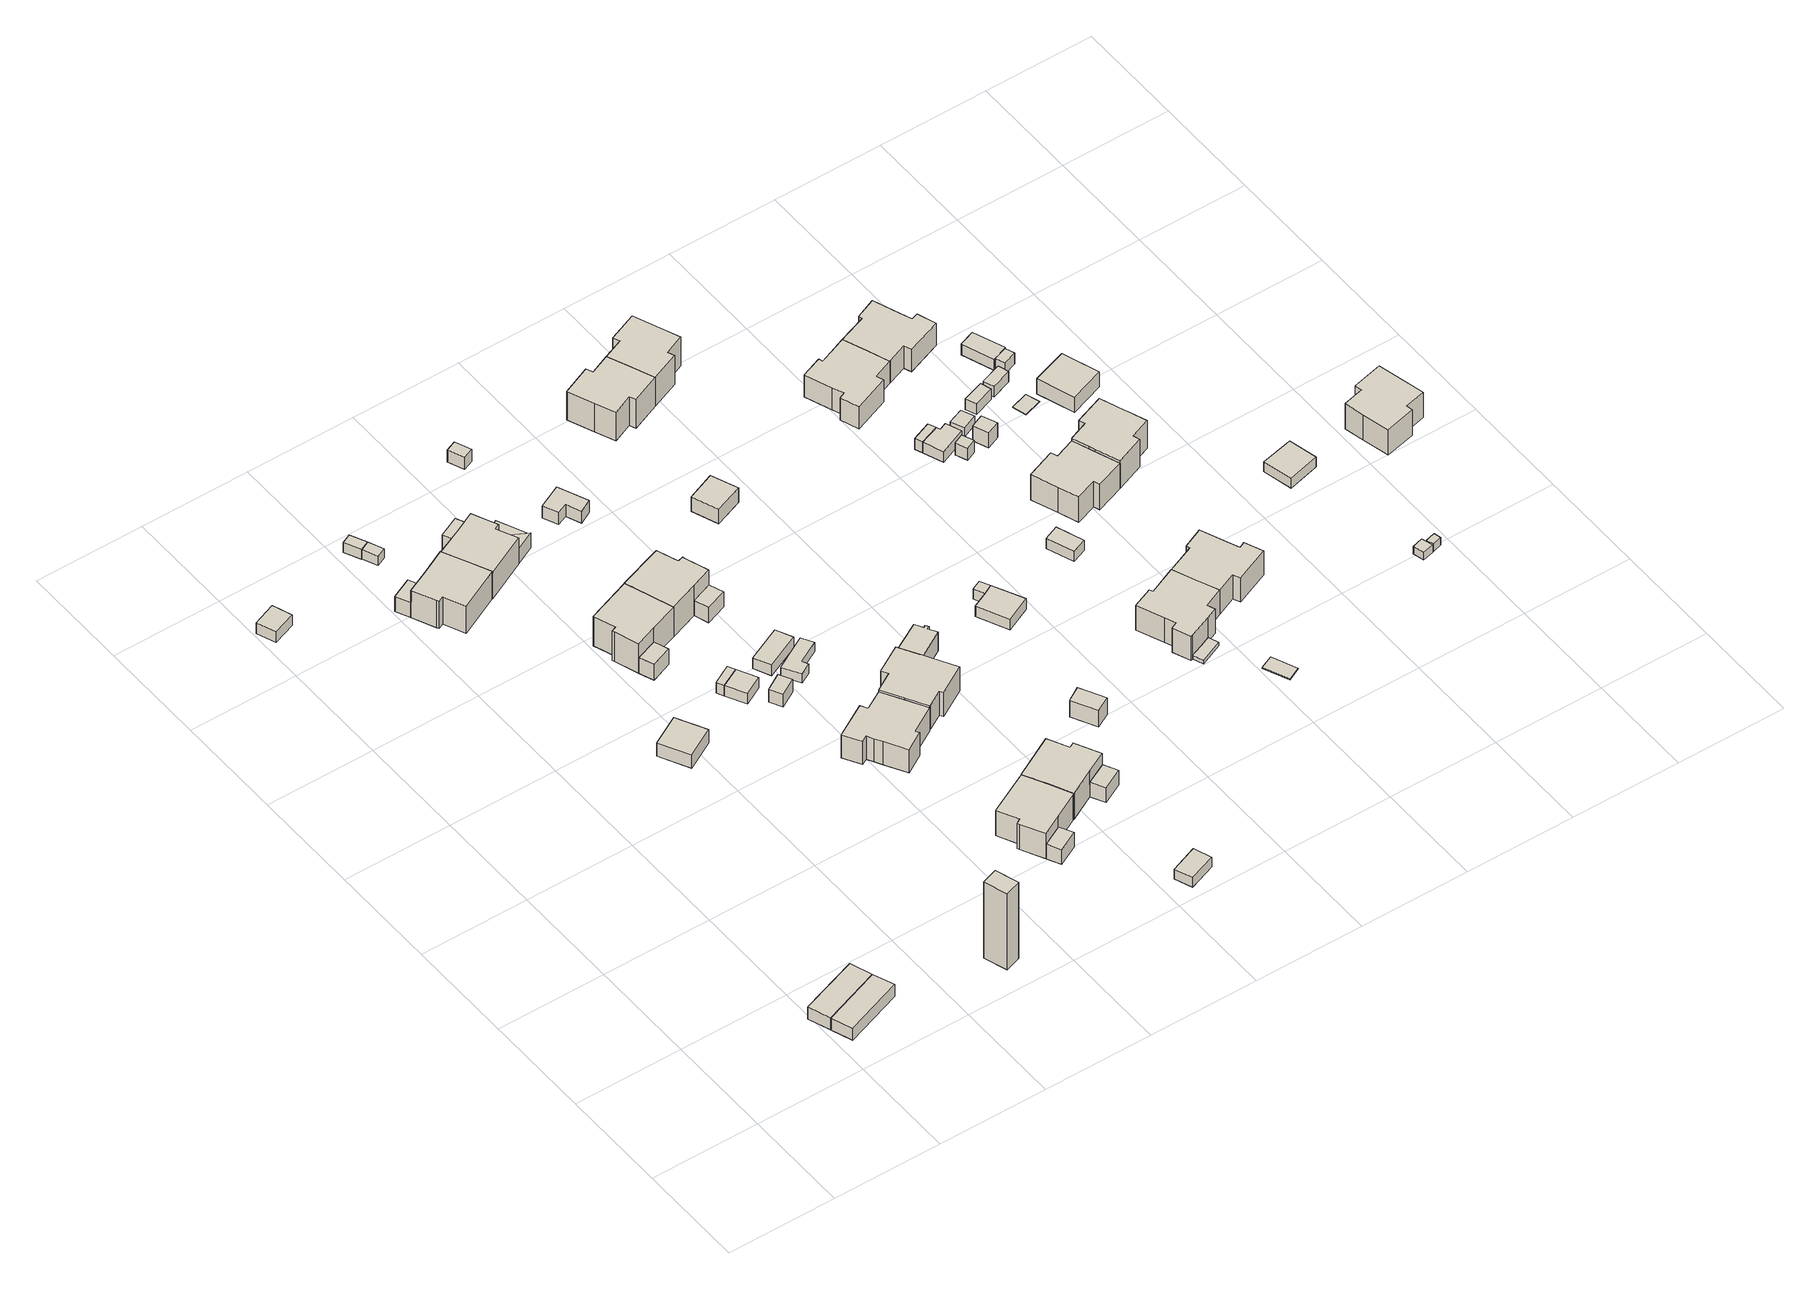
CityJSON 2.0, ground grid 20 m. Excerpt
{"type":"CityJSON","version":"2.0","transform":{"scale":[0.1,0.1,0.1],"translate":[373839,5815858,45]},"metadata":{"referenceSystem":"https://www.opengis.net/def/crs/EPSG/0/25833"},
"CityObjects":{
"building1":{"type":"Building","attributes":{"Gemeindeschluessel":"11000005","BezugspunktDach":"2200","function":"31001_2463","measuredHeight":2.58,"storeysAboveGround":1},"address":[{"country":"Germany","locality":"Berlin","thoroughfareNumber":"10 (1)","thoroughfareName":"Künstlerweg"}],"geometry":[{"type":"Solid","lod":"1","boundaries":[[[[0,1,2,3]],[[4,5,6,7]],[[4,7,3,2]],[[5,4,2,1]],[[6,5,1,0]],[[7,6,0,3]]]]}]},
"building2":{"type":"Building","attributes":{"Gemeindeschluessel":"11000005","BezugspunktDach":"2200","function":"31001_2463","measuredHeight":2.58,"storeysAboveGround":1},"address":[{"country":"Germany","locality":"Berlin","thoroughfareNumber":"12 (1)","thoroughfareName":"Künstlerweg"}],"geometry":[{"type":"Solid","lod":"1","boundaries":[[[[8,9,1,0]],[[5,10,11,6]],[[5,6,0,1]],[[10,5,1,9]],[[11,10,9,8]],[[6,11,8,0]]]]}]},
"building3":{"type":"Building","attributes":{"Gemeindeschluessel":"11000005","BezugspunktDach":"2200","function":"51009_1611","measuredHeight":2.26,"storeysAboveGround":0},"address":[{"country":"Germany","locality":"Berlin"}],"geometry":[{"type":"Solid","lod":"1","boundaries":[[[[12,13,14,15]],[[16,17,18,19]],[[16,19,15,14]],[[17,16,14,13]],[[18,17,13,12]],[[19,18,12,15]]]]}]},
"building4":{"type":"Building","attributes":{"Gemeindeschluessel":"11000005","BezugspunktDach":"2200","function":"31001_1000","measuredHeight":16.5,"storeysAboveGround":1},"address":[{"country":"Germany","locality":"Berlin","thoroughfareNumber":"29 (1)","thoroughfareName":"Fliegerhorstsiedlung"}],"geometry":[{"type":"Solid","lod":"1","boundaries":[[[[20,21,22,23]],[[24,25,26,27]],[[24,27,23,22]],[[25,24,22,21]],[[26,25,21,20]],[[27,26,20,23]]]]}]},
"building5":{"type":"Building","attributes":{"Gemeindeschluessel":"11000005","BezugspunktDach":"2200","function":"51009_1611","measuredHeight":3.26,"storeysAboveGround":0},"address":[{"country":"Germany","locality":"Berlin"}],"geometry":[{"type":"Solid","lod":"1","boundaries":[[[[28,29,30,31]],[[32,33,34,35]],[[32,35,31,30]],[[33,32,30,29]],[[34,33,29,28]],[[35,34,28,31]]]]}]},
"building6":{"type":"Building","attributes":{"Gemeindeschluessel":"11000005","function":"31001_1010"},"address":[{"country":"Germany","locality":"Berlin","thoroughfareNumber":"1","thoroughfareName":"Fliegerhorstsiedlung"}],"children":["building6-1","building6-2"]},
"building6-1":{"type":"BuildingPart","attributes":{"BezugspunktDach":"2200","measuredHeight":8.53,"storeysAboveGround":1},"parents":["building6"],"geometry":[{"type":"MultiSurface","lod":"1","boundaries":[[[36,37,38,39,40,41,42,43,44,45]],[[46,47,48,49,50,51,52,53,54,55]],[[46,56,57,45,44]],[[47,46,44,43]],[[48,47,43,42]],[[49,48,42,41]],[[50,49,41,40]],[[51,50,40,39]],[[52,51,39,38]],[[53,52,38,37]],[[54,53,37,36]],[[55,54,36,45]],[[55,58,57,56,46,59]]]}]},
"building6-2":{"type":"BuildingPart","attributes":{"BezugspunktDach":"2200","measuredHeight":3.91,"storeysAboveGround":1},"parents":["building6"],"geometry":[{"type":"Solid","lod":"1","boundaries":[[[[57,56,60,61]],[[62,46,55,63]],[[62,63,61,60]],[[46,62,60,56]],[[63,55,57,61]],[[55,46,56,57]]]]}]},
"building7":{"type":"Building","attributes":{"Gemeindeschluessel":"11000005","BezugspunktDach":"2200","function":"31001_1000","measuredHeight":2.07,"storeysAboveGround":1},"address":[{"country":"Germany","locality":"Berlin","thoroughfareNumber":"1 (1)","thoroughfareName":"Fliegerhorstsiedlung"}],"geometry":[{"type":"Solid","lod":"1","boundaries":[[[[64,65,66,67]],[[68,69,70,71]],[[68,71,67,66]],[[69,68,66,65]],[[70,69,65,64]],[[71,70,64,67]]]]}]},
"building8":{"type":"Building","attributes":{"Gemeindeschluessel":"11000005","BezugspunktDach":"2200","function":"51009_1610","measuredHeight":2.06,"storeysAboveGround":0},"address":[{"country":"Germany","locality":"Berlin"}],"geometry":[{"type":"Solid","lod":"1","boundaries":[[[[72,73,65,64]],[[74,75,76,77]],[[74,77,64,65]],[[75,74,65,73]],[[76,75,73,72]],[[77,76,72,64]]]]}]},
"building9":{"type":"Building","attributes":{"Gemeindeschluessel":"11000005","function":"31001_1010"},"address":[{"country":"Germany","locality":"Berlin","thoroughfareNumber":"3","thoroughfareName":"Fliegerhorstsiedlung"}],"children":["building9-1","building9-2"]},
"building9-1":{"type":"BuildingPart","attributes":{"BezugspunktDach":"2200","measuredHeight":8.18,"storeysAboveGround":1},"parents":["building9"],"geometry":[{"type":"MultiSurface","lod":"1","boundaries":[[[78,79,80,81,82,83,84,85,86,87]],[[88,89,90,91,92,93,94,49,48,47]],[[88,47,87,86]],[[95,96,97,86,85]],[[90,89,85,84]],[[91,90,84,83]],[[92,91,83,82]],[[93,92,82,81]],[[94,93,81,80]],[[49,94,80,79]],[[48,49,79,78]],[[47,48,78,87]],[[89,88,97,96,95]]]}]},
"building9-2":{"type":"BuildingPart","attributes":{"BezugspunktDach":"2200","measuredHeight":3.94,"storeysAboveGround":1},"parents":["building9"],"geometry":[{"type":"Solid","lod":"1","boundaries":[[[[97,96,98,99]],[[100,89,88,101]],[[100,101,99,98]],[[89,100,98,96]],[[101,88,97,99]],[[88,89,96,97]]]]}]},
"building10":{"type":"Building","attributes":{"Gemeindeschluessel":"11000005","function":"31001_1010"},"address":[{"country":"Germany","locality":"Berlin","thoroughfareNumber":"2","thoroughfareName":"Fliegerhorstsiedlung"}],"children":["building10-1","building10-2"]},
"building10-1":{"type":"BuildingPart","attributes":{"BezugspunktDach":"2200","measuredHeight":8.78,"storeysAboveGround":1},"parents":["building10"],"geometry":[{"type":"MultiSurface","lod":"1","boundaries":[[[102,103,104,105,106,107,108,109,110]],[[111,112,113,114,115,116,117,118,119]],[[111,119,110,109]],[[112,111,109,108]],[[113,112,108,107]],[[114,113,107,106]],[[120,121,114,106,105]],[[116,115,105,104]],[[117,116,104,103]],[[118,117,103,102]],[[119,118,102,110]],[[115,114,121,120]]]}]},
"building10-2":{"type":"BuildingPart","attributes":{"BezugspunktDach":"2200","measuredHeight":3.98,"storeysAboveGround":1},"parents":["building10"],"geometry":[{"type":"Solid","lod":"1","boundaries":[[[[122,123,121,120]],[[114,124,125,115]],[[124,114,121,123]],[[125,124,123,122]],[[115,125,122,120]],[[115,120,121,114]]]]}]},
"building11":{"type":"Building","attributes":{"Gemeindeschluessel":"11000005","BezugspunktDach":"2200","function":"51009_1610","measuredHeight":2.3,"storeysAboveGround":0},"address":[{"country":"Germany","locality":"Berlin"}],"geometry":[{"type":"Solid","lod":"1","boundaries":[[[[126,127,128,129]],[[130,131,132,133]],[[130,133,129,128]],[[131,130,128,127]],[[132,131,127,126]],[[133,132,126,129]]]]}]},
"building12":{"type":"Building","attributes":{"Gemeindeschluessel":"11000005","BezugspunktDach":"2200","function":"31001_1000","measuredHeight":2.28,"storeysAboveGround":1},"address":[{"country":"Germany","locality":"Berlin","thoroughfareNumber":"2 (2)","thoroughfareName":"Fliegerhorstsiedlung"}],"geometry":[{"type":"Solid","lod":"1","boundaries":[[[[134,135,127,126]],[[131,136,137,132]],[[131,132,126,127]],[[136,131,127,135]],[[137,136,135,134]],[[132,137,134,126]]]]}]},
"building13":{"type":"Building","attributes":{"Gemeindeschluessel":"11000005","BezugspunktDach":"2200","function":"31001_1000","measuredHeight":3.01,"storeysAboveGround":1},"address":[{"country":"Germany","locality":"Berlin","thoroughfareNumber":"30 (1)","thoroughfareName":"Fliegerhorstsiedlung"}],"geometry":[{"type":"Solid","lod":"1","boundaries":[[[[138,139,140,141,142]],[[143,144,145,146,147]],[[143,147,142,141]],[[144,143,141,140]],[[145,144,140,139]],[[146,145,139,138]],[[147,146,138,142]]]]}]},
"building14":{"type":"Building","attributes":{"Gemeindeschluessel":"11000005","function":"31001_1010"},"address":[{"country":"Germany","locality":"Berlin","thoroughfareNumber":"29","thoroughfareName":"Fliegerhorstsiedlung"}],"children":["building14-1","building14-2"]},
"building14-1":{"type":"BuildingPart","attributes":{"BezugspunktDach":"2200","measuredHeight":7.59,"storeysAboveGround":1},"parents":["building14"],"geometry":[{"type":"MultiSurface","lod":"1","boundaries":[[[148,149,150,151,152,153,154,155,156,157]],[[158,159,160,161,162,163,164,165,166,167]],[[158,167,157,156]],[[159,158,156,155]],[[160,159,155,154]],[[161,160,154,153]],[[162,161,153,152]],[[168,169,162,152,151]],[[164,163,151,150]],[[165,164,150,149]],[[166,165,149,148]],[[167,166,148,157]],[[163,162,169,168]]]}]},
"building14-2":{"type":"BuildingPart","attributes":{"BezugspunktDach":"2200","measuredHeight":3.77,"storeysAboveGround":1},"parents":["building14"],"geometry":[{"type":"MultiSurface","lod":"1","boundaries":[[[170,171,169,168]],[[162,172,173,163]],[[172,162,169,171]],[[173,172,171,170]],[[163,173,170,168]],[[174,162,163,168,169]]]}]},
"building15":{"type":"Building","attributes":{"Gemeindeschluessel":"11000005","function":"51009_1610"},"address":[{"country":"Germany","locality":"Berlin"}],"children":["building15-1","building15-2"]},
"building15-1":{"type":"BuildingPart","attributes":{"BezugspunktDach":"2200","measuredHeight":3.02,"storeysAboveGround":0},"parents":["building15"],"geometry":[{"type":"MultiSurface","lod":"1","boundaries":[[[175,176,177,178]],[[179,180,92,90]],[[179,90,178,177]],[[180,179,177,176]],[[90,92,175,178]],[[92,180,176,175,181]]]}]},
"building15-2":{"type":"BuildingPart","attributes":{"BezugspunktDach":"2200","measuredHeight":3.32,"storeysAboveGround":0},"parents":["building15"],"geometry":[{"type":"MultiSurface","lod":"1","boundaries":[[[182,183,184,185]],[[92,180,94,93]],[[92,93,185,184]],[[176,175,92,184,183]],[[94,180,183,182]],[[93,94,182,185]],[[186,180,92,175,176]]]}]},
"building16":{"type":"Building","attributes":{"Gemeindeschluessel":"11000005","BezugspunktDach":"2200","function":"31001_1010","measuredHeight":7.59,"storeysAboveGround":1},"address":[{"country":"Germany","locality":"Berlin","thoroughfareNumber":"30","thoroughfareName":"Fliegerhorstsiedlung"}],"geometry":[{"type":"Solid","lod":"1","boundaries":[[[[187,188,189,190,191,192,193,194,195,196,197,198,199,200]],[[201,202,203,204,205,206,207,208,209,210,211,212,213,214]],[[201,214,200,199]],[[202,201,199,198]],[[203,202,198,197]],[[204,203,197,196]],[[205,204,196,195]],[[206,205,195,194]],[[207,206,194,193]],[[208,207,193,192]],[[209,208,192,191]],[[210,209,191,190]],[[211,210,190,189]],[[212,211,189,188]],[[213,212,188,187]],[[214,213,187,200]]]]}]},
"building17":{"type":"Building","attributes":{"Gemeindeschluessel":"11000005","function":"31001_1010"},"address":[{"country":"Germany","locality":"Berlin","thoroughfareNumber":"4","thoroughfareName":"Fliegerhorstsiedlung"}],"children":["building17-1","building17-2"]},
"building17-1":{"type":"BuildingPart","attributes":{"BezugspunktDach":"2200","measuredHeight":8.86,"storeysAboveGround":1},"parents":["building17"],"geometry":[{"type":"Solid","lod":"1","boundaries":[[[[215,216,217,218,219,220,221,222,223]],[[224,225,226,227,228,229,113,112,111]],[[224,111,223,222]],[[225,224,222,221]],[[226,225,221,220]],[[227,226,220,219]],[[228,227,219,218]],[[229,230,231,228,218,217]],[[113,229,217,216]],[[112,113,216,215]],[[111,112,215,223]],[[228,231,230,229]]]]}]},
"building17-2":{"type":"BuildingPart","attributes":{"BezugspunktDach":"2200","measuredHeight":4.06,"storeysAboveGround":1},"parents":["building17"],"geometry":[{"type":"Solid","lod":"1","boundaries":[[[[232,233,231,230]],[[228,234,235,229]],[[234,228,231,233]],[[235,234,233,232]],[[229,235,232,230]],[[228,229,230,231]]]]}]},
"building18":{"type":"Building","attributes":{"Gemeindeschluessel":"11000005","BezugspunktDach":"2200","function":"31001_1313","measuredHeight":2.33,"storeysAboveGround":1},"address":[{"country":"Germany","locality":"Berlin","thoroughfareNumber":"4 (1)","thoroughfareName":"Fliegerhorstsiedlung"}],"geometry":[{"type":"Solid","lod":"1","boundaries":[[[[236,237,238,239]],[[240,241,242,243]],[[240,243,239,238]],[[241,240,238,237]],[[242,241,237,236]],[[243,242,236,239]]]]}]},
"building19":{"type":"Building","attributes":{"Gemeindeschluessel":"11000005","BezugspunktDach":"2200","function":"51009_1611","measuredHeight":2.44,"storeysAboveGround":0},"address":[{"country":"Germany","locality":"Berlin"}],"geometry":[{"type":"Solid","lod":"1","boundaries":[[[[244,245,246,247]],[[248,249,250,251]],[[248,251,247,246]],[[249,248,246,245]],[[250,249,245,244]],[[251,250,244,247]]]]}]},
"building20":{"type":"Building","attributes":{"Gemeindeschluessel":"11000005","BezugspunktDach":"2200","function":"31001_1000","measuredHeight":1.99,"storeysAboveGround":1},"address":[{"country":"Germany","locality":"Berlin","thoroughfareNumber":"28 (2)","thoroughfareName":"Fliegerhorstsiedlung"}],"geometry":[{"type":"Solid","lod":"1","boundaries":[[[[252,253,254,255,256,257]],[[258,259,260,261,262,263]],[[258,263,257,256]],[[259,258,256,255]],[[260,259,255,254]],[[261,260,254,253]],[[262,261,253,252]],[[263,262,252,257]]]]}]},
"building21":{"type":"Building","attributes":{"Gemeindeschluessel":"11000005","function":"31001_1010"},"address":[{"country":"Germany","locality":"Berlin","thoroughfareNumber":"27","thoroughfareName":"Fliegerhorstsiedlung"}],"children":["building21-1","building21-2"]},
"building21-1":{"type":"BuildingPart","attributes":{"BezugspunktDach":"2200","measuredHeight":7.89,"storeysAboveGround":1},"parents":["building21"],"geometry":[{"type":"MultiSurface","lod":"1","boundaries":[[[264,265,266,267,268,269,270,271,272]],[[273,274,275,276,277,278,160,159,158]],[[273,158,272,271]],[[274,273,271,270]],[[275,274,270,269]],[[276,275,269,268]],[[277,276,268,267]],[[279,280,281,267,266]],[[160,278,266,265]],[[159,160,265,264]],[[158,159,264,272]],[[278,277,281,280,279]]]}]},
"building21-2":{"type":"BuildingPart","attributes":{"BezugspunktDach":"2200","measuredHeight":3.88,"storeysAboveGround":1},"parents":["building21"],"geometry":[{"type":"Solid","lod":"1","boundaries":[[[[282,283,281,280]],[[277,284,285,278]],[[284,277,281,283]],[[285,284,283,282]],[[278,285,282,280]],[[281,277,278,280]]]]}]},
"building22":{"type":"Building","attributes":{"Gemeindeschluessel":"11000005","BezugspunktDach":"2200","function":"31001_1000","measuredHeight":2.63,"storeysAboveGround":1},"address":[{"country":"Germany","locality":"Berlin","thoroughfareNumber":"3 (2)","thoroughfareName":"Fliegerhorstsiedlung"}],"geometry":[{"type":"Solid","lod":"1","boundaries":[[[[286,287,288,289]],[[290,291,292,293]],[[290,293,289,288]],[[291,290,288,287]],[[292,291,287,286]],[[293,292,286,289]]]]}]},
"building23":{"type":"Building","attributes":{"Gemeindeschluessel":"11000005","BezugspunktDach":"2200","function":"31001_1000","measuredHeight":2.62,"storeysAboveGround":1},"address":[{"country":"Germany","locality":"Berlin","thoroughfareNumber":"3 (1)","thoroughfareName":"Fliegerhorstsiedlung"}],"geometry":[{"type":"Solid","lod":"1","boundaries":[[[[294,295,296,297,298,299]],[[300,301,302,303,304,305]],[[300,305,299,298]],[[301,300,298,297]],[[302,301,297,296]],[[303,302,296,295]],[[304,303,295,294]],[[305,304,294,299]]]]}]},
"building24":{"type":"Building","attributes":{"Gemeindeschluessel":"11000005","function":"31001_1010"},"address":[{"country":"Germany","locality":"Berlin","thoroughfareNumber":"28","thoroughfareName":"Fliegerhorstsiedlung"}],"children":["building24-1","building24-2"]},
"building24-1":{"type":"BuildingPart","attributes":{"BezugspunktDach":"2200","measuredHeight":8.15,"storeysAboveGround":1},"parents":["building24"],"geometry":[{"type":"MultiSurface","lod":"1","boundaries":[[[306,307,308,309,310,311,312,313,314,315,316,317,318]],[[319,320,321,322,323,324,325,326,327,328,329,330,331]],[[319,331,318,317]],[[320,319,317,316]],[[321,320,316,315]],[[322,321,315,314]],[[323,332,333,334,314,313]],[[335,322,336]],[[325,324,312,311]],[[326,325,311,310]],[[327,326,310,309]],[[328,327,309,308]],[[329,328,308,307]],[[330,329,307,306]],[[331,330,306,318]],[[335,336,333,332,323]],[[336,322,334,333]]]}]},
"building24-2":{"type":"BuildingPart","attributes":{"BezugspunktDach":"2200","measuredHeight":4.95,"storeysAboveGround":1},"parents":["building24"],"geometry":[{"type":"MultiSurface","lod":"1","boundaries":[[[333,332,337,338,339,340,341,342,343,334]],[[344,345,346,347,348,349,350,323,336,322]],[[344,322,334,343]],[[345,344,343,342]],[[346,345,342,341]],[[347,346,341,340]],[[348,347,340,339]],[[349,348,339,338]],[[350,349,338,337]],[[323,350,337,332]],[[336,323,332,333]],[[351,336,333,334,322]]]}]},
"building25":{"type":"Building","attributes":{"Gemeindeschluessel":"11000005","BezugspunktDach":"2200","function":"51009_1611","measuredHeight":4.33,"storeysAboveGround":0},"address":[{"country":"Germany","locality":"Berlin"}],"geometry":[{"type":"Solid","lod":"1","boundaries":[[[[352,353,354,355]],[[356,357,358,359]],[[356,359,355,354]],[[357,356,354,353]],[[358,357,353,352]],[[359,358,352,355]]]]}]},
"building26":{"type":"Building","attributes":{"Gemeindeschluessel":"11000005","BezugspunktDach":"2200","function":"51009_1611","measuredHeight":3.1,"storeysAboveGround":0},"address":[{"country":"Germany","locality":"Berlin"}],"geometry":[{"type":"Solid","lod":"1","boundaries":[[[[360,361,362,363]],[[364,365,366,367]],[[364,367,363,362]],[[365,364,362,361]],[[366,365,361,360]],[[367,366,360,363]]]]}]},
"building27":{"type":"Building","attributes":{"Gemeindeschluessel":"11000005","BezugspunktDach":"2200","function":"31001_1010","measuredHeight":8.05,"storeysAboveGround":1},"address":[{"country":"Germany","locality":"Berlin","thoroughfareNumber":"5","thoroughfareName":"Fliegerhorstsiedlung"}],"geometry":[{"type":"Solid","lod":"1","boundaries":[[[[368,369,370,371,372,373,374,375,376,377]],[[378,379,380,381,382,383,384,385,386,387]],[[378,387,377,376]],[[379,378,376,375]],[[380,379,375,374]],[[381,380,374,373]],[[382,381,373,372]],[[383,382,372,371]],[[384,383,371,370]],[[385,384,370,369]],[[386,385,369,368]],[[387,386,368,377]]]]}]},
"building28":{"type":"Building","attributes":{"Gemeindeschluessel":"11000005","BezugspunktDach":"2200","function":"31001_2463","measuredHeight":2.32,"storeysAboveGround":1},"address":[{"country":"Germany","locality":"Berlin","thoroughfareNumber":"28 (1)","thoroughfareName":"Fliegerhorstsiedlung"}],"geometry":[{"type":"Solid","lod":"1","boundaries":[[[[388,389,390,391,392]],[[393,394,395,396,397]],[[393,397,392,391]],[[394,393,391,390]],[[395,394,390,389]],[[396,395,389,388]],[[397,396,388,392]]]]}]},
"building29":{"type":"Building","attributes":{"Gemeindeschluessel":"11000005","BezugspunktDach":"2200","function":"31001_1000","measuredHeight":2.27,"storeysAboveGround":1},"address":[{"country":"Germany","locality":"Berlin","thoroughfareNumber":"28 (3)","thoroughfareName":"Fliegerhorstsiedlung"}],"geometry":[{"type":"Solid","lod":"1","boundaries":[[[[391,390,398,399]],[[400,401,402,403]],[[400,403,399,398]],[[401,400,398,390]],[[402,401,390,391]],[[403,402,391,399]]]]}]},
"building30":{"type":"Building","attributes":{"Gemeindeschluessel":"11000005","BezugspunktDach":"2200","function":"31001_1010","measuredHeight":8.09,"storeysAboveGround":1},"address":[{"country":"Germany","locality":"Berlin","thoroughfareNumber":"7","thoroughfareName":"Fliegerhorstsiedlung"}],"geometry":[{"type":"Solid","lod":"1","boundaries":[[[[373,372,404,405,406,407,408,409,410,374]],[[411,412,413,414,415,416,417,418,419,420]],[[411,420,374,410]],[[412,411,410,409]],[[413,412,409,408]],[[414,413,408,407]],[[415,414,407,406]],[[416,415,406,405]],[[417,416,405,404]],[[418,417,404,372]],[[419,418,372,373]],[[420,419,373,374]]]]}]},
"building31":{"type":"Building","attributes":{"Gemeindeschluessel":"11000005","BezugspunktDach":"2200","function":"31001_3272","measuredHeight":1.55,"storeysAboveGround":1},"address":[{"country":"Germany","locality":"Berlin","thoroughfareNumber":"25 (1)","thoroughfareName":"Fliegerhorstsiedlung"}],"geometry":[{"type":"Solid","lod":"1","boundaries":[[[[421,422,423,424,425]],[[426,427,428,429,430]],[[426,430,425,424]],[[427,426,424,423]],[[428,427,423,422]],[[429,428,422,421]],[[430,429,421,425]]]]}]},
"building32":{"type":"Building","attributes":{"Gemeindeschluessel":"11000005","BezugspunktDach":"2200","function":"31001_1010","measuredHeight":8.19,"storeysAboveGround":1},"address":[{"country":"Germany","locality":"Berlin","thoroughfareNumber":"25","thoroughfareName":"Fliegerhorstsiedlung"}],"geometry":[{"type":"Solid","lod":"1","boundaries":[[[[431,432,433,434,435,436,437,438,439,440,441,442,443,444,445]],[[446,447,448,449,450,451,452,453,454,455,456,457,458,459,460]],[[446,460,445,444]],[[447,446,444,443]],[[448,447,443,442]],[[449,448,442,441]],[[450,449,441,440]],[[451,450,440,439]],[[452,451,439,438]],[[453,452,438,437]],[[454,453,437,436]],[[455,454,436,435]],[[456,455,435,434]],[[457,456,434,433]],[[458,457,433,432]],[[459,458,432,431]],[[460,459,431,445]]]]}]},
"building33":{"type":"Building","attributes":{"Gemeindeschluessel":"11000005","BezugspunktDach":"2200","function":"31001_1000","measuredHeight":0.231,"storeysAboveGround":1},"address":[{"country":"Germany","locality":"Berlin","thoroughfareNumber":"25 (2)","thoroughfareName":"Fliegerhorstsiedlung"}],"geometry":[{"type":"Solid","lod":"1","boundaries":[[[[461,462,463,464]],[[465,466,467,468]],[[465,468,464,463]],[[466,465,463,462]],[[467,466,462,461]],[[468,467,461,464]]]]}]},
"building34":{"type":"Building","attributes":{"Gemeindeschluessel":"11000005","BezugspunktDach":"2200","function":"31001_2463","measuredHeight":2.17,"storeysAboveGround":1},"address":[{"country":"Germany","locality":"Berlin","thoroughfareNumber":"26 (1)","thoroughfareName":"Fliegerhorstsiedlung"}],"geometry":[{"type":"Solid","lod":"1","boundaries":[[[[469,470,471,472]],[[473,474,475,476]],[[473,476,472,471]],[[474,473,471,470]],[[475,474,470,469]],[[476,475,469,472]]]]}]},
"building35":{"type":"Building","attributes":{"Gemeindeschluessel":"11000005","BezugspunktDach":"2200","function":"51009_1610","measuredHeight":2.31,"storeysAboveGround":0},"address":[{"country":"Germany","locality":"Berlin"}],"geometry":[{"type":"Solid","lod":"1","boundaries":[[[[477,478,479,480]],[[481,482,483,484]],[[481,484,480,479]],[[482,481,479,478]],[[483,482,478,477]],[[484,483,477,480]]]]}]},
"building36":{"type":"Building","attributes":{"Gemeindeschluessel":"11000005","BezugspunktDach":"2200","function":"31001_1000","measuredHeight":2.29,"storeysAboveGround":1},"address":[{"country":"Germany","locality":"Berlin","thoroughfareNumber":"6 (1)","thoroughfareName":"Fliegerhorstsiedlung"}],"geometry":[{"type":"Solid","lod":"1","boundaries":[[[[485,486,487,488,478,477]],[[482,489,490,491,492,483]],[[482,483,477,478]],[[489,482,478,488]],[[490,489,488,487]],[[491,490,487,486]],[[492,491,486,485]],[[483,492,485,477]]]]}]},
"building37":{"type":"Building","attributes":{"Gemeindeschluessel":"11000005","BezugspunktDach":"2200","function":"31001_1010","measuredHeight":7.73,"storeysAboveGround":1},"address":[{"country":"Germany","locality":"Berlin","thoroughfareNumber":"6","thoroughfareName":"Fliegerhorstsiedlung"}],"geometry":[{"type":"Solid","lod":"1","boundaries":[[[[493,494,495,496,497,498,499,500,501,502,503,504]],[[505,506,507,508,509,510,511,512,513,514,515,516]],[[505,516,504,503]],[[506,505,503,502]],[[507,506,502,501]],[[508,507,501,500]],[[509,508,500,499]],[[510,509,499,498]],[[511,510,498,497]],[[512,511,497,496]],[[513,512,496,495]],[[514,513,495,494]],[[515,514,494,493]],[[516,515,493,504]]]]}]},
"building38":{"type":"Building","attributes":{"Gemeindeschluessel":"11000005","BezugspunktDach":"2200","function":"31001_1000","measuredHeight":2.63,"storeysAboveGround":1},"address":[{"country":"Germany","locality":"Berlin","thoroughfareNumber":"26 (3)","thoroughfareName":"Fliegerhorstsiedlung"}],"geometry":[{"type":"Solid","lod":"1","boundaries":[[[[517,518,519,520]],[[521,522,523,524]],[[521,524,520,519]],[[522,521,519,518]],[[523,522,518,517]],[[524,523,517,520]]]]}]},
"building39":{"type":"Building","attributes":{"Gemeindeschluessel":"11000005","BezugspunktDach":"2200","function":"31001_1010","measuredHeight":8.24,"storeysAboveGround":1},"address":[{"country":"Germany","locality":"Berlin","thoroughfareNumber":"23","thoroughfareName":"Fliegerhorstsiedlung"}],"geometry":[{"type":"Solid","lod":"1","boundaries":[[[[525,526,527,528,529,530,531,532,533,534,535,536]],[[537,538,539,540,541,542,543,544,545,451,450,449]],[[537,449,536,535]],[[538,537,535,534]],[[539,538,534,533]],[[540,539,533,532]],[[541,540,532,531]],[[542,541,531,530]],[[543,542,530,529]],[[544,543,529,528]],[[545,544,528,527]],[[451,545,527,526]],[[450,451,526,525]],[[449,450,525,536]]]]}]},
"building40":{"type":"Building","attributes":{"Gemeindeschluessel":"11000005","BezugspunktDach":"2200","function":"31001_1010","measuredHeight":7.76,"storeysAboveGround":1},"address":[{"country":"Germany","locality":"Berlin","thoroughfareNumber":"26","thoroughfareName":"Fliegerhorstsiedlung"}],"geometry":[{"type":"Solid","lod":"1","boundaries":[[[[546,547,548,549,550,551,552,553,554,555]],[[556,557,558,559,560,561,562,563,564,565]],[[556,565,555,554]],[[557,556,554,553]],[[558,557,553,552]],[[559,558,552,551]],[[560,559,551,550]],[[561,560,550,549]],[[562,561,549,548]],[[563,562,548,547]],[[564,563,547,546]],[[565,564,546,555]]]]}]},
"building41":{"type":"Building","attributes":{"Gemeindeschluessel":"11000005","BezugspunktDach":"2200","function":"31001_1000","measuredHeight":1.9,"storeysAboveGround":1},"address":[{"country":"Germany","locality":"Berlin","thoroughfareNumber":"6 (2)","thoroughfareName":"Fliegerhorstsiedlung"}],"geometry":[{"type":"Solid","lod":"1","boundaries":[[[[566,567,568,569]],[[570,571,572,573]],[[570,573,569,568]],[[571,570,568,567]],[[572,571,567,566]],[[573,572,566,569]]]]}]},
"building42":{"type":"Building","attributes":{"Gemeindeschluessel":"11000005","BezugspunktDach":"2200","function":"31001_1000","measuredHeight":3.26,"storeysAboveGround":1},"address":[{"country":"Germany","locality":"Berlin","thoroughfareNumber":"26 (2)","thoroughfareName":"Fliegerhorstsiedlung"}],"geometry":[{"type":"Solid","lod":"1","boundaries":[[[[574,575,576,577]],[[578,579,580,581]],[[578,581,577,576]],[[579,578,576,575]],[[580,579,575,574]],[[581,580,574,577]]]]}]},
"building43":{"type":"Building","attributes":{"Gemeindeschluessel":"11000005","BezugspunktDach":"2200","function":"31001_1000","measuredHeight":2.31,"storeysAboveGround":1},"address":[{"country":"Germany","locality":"Berlin","thoroughfareNumber":"8 (1)","thoroughfareName":"Fliegerhorstsiedlung"}],"geometry":[{"type":"Solid","lod":"1","boundaries":[[[[582,583,584,585]],[[586,587,588,589]],[[586,589,585,584]],[[587,586,584,583]],[[588,587,583,582]],[[589,588,582,585]]]]}]},
"building44":{"type":"Building","attributes":{"name":"Fliegerhorstsiedlung","Gemeindeschluessel":"11000005","BezugspunktDach":"2200","function":"31001_1010","measuredHeight":7.82,"storeysAboveGround":1},"address":[{"country":"Germany","locality":"Berlin","thoroughfareNumber":"8","thoroughfareName":"Fliegerhorstsiedlung"}],"geometry":[{"type":"Solid","lod":"1","boundaries":[[[[500,499,590,591,592,593,594,595,596,597,598,599,501]],[[600,601,602,603,604,605,606,607,608,609,509,508,507]],[[600,507,501,599]],[[601,600,599,598]],[[602,601,598,597]],[[603,602,597,596]],[[604,603,596,595]],[[605,604,595,594]],[[606,605,594,593]],[[607,606,593,592]],[[608,607,592,591]],[[609,608,591,590]],[[509,609,590,499]],[[508,509,499,500]],[[507,508,500,501]]]]}]},
"building45":{"type":"Building","attributes":{"Gemeindeschluessel":"11000005","BezugspunktDach":"2200","function":"31001_1010","measuredHeight":7.42,"storeysAboveGround":1},"address":[{"country":"Germany","locality":"Berlin","thoroughfareNumber":"24","thoroughfareName":"Fliegerhorstsiedlung"}],"geometry":[{"type":"Solid","lod":"1","boundaries":[[[[610,611,612,613,614,615,616,617,618,619,620,621,622]],[[623,624,625,626,627,628,629,630,631,560,632,633,558]],[[623,558,622,621]],[[624,623,621,620]],[[625,624,620,619]],[[626,625,619,618]],[[627,626,618,617]],[[628,627,617,616]],[[629,628,616,615]],[[630,629,615,614]],[[631,630,614,613]],[[560,631,613,612]],[[632,560,612,611]],[[633,632,611,610]],[[558,633,610,622]]]]}]},
"building46":{"type":"Building","attributes":{"Gemeindeschluessel":"11000005","BezugspunktDach":"2200","function":"31001_1000","measuredHeight":0.17,"storeysAboveGround":1},"address":[{"country":"Germany","locality":"Berlin","thoroughfareNumber":"24 (2)","thoroughfareName":"Fliegerhorstsiedlung"}],"geometry":[{"type":"Solid","lod":"1","boundaries":[[[[634,635,636,637]],[[638,639,640,641]],[[638,641,637,636]],[[639,638,636,635]],[[640,639,635,634]],[[641,640,634,637]]]]}]},
"building47":{"type":"Building","attributes":{"Gemeindeschluessel":"11000005","BezugspunktDach":"2200","function":"31001_1000","measuredHeight":2.27,"storeysAboveGround":1},"address":[{"country":"Germany","locality":"Berlin","thoroughfareNumber":"8 (2)","thoroughfareName":"Fliegerhorstsiedlung"}],"geometry":[{"type":"Solid","lod":"1","boundaries":[[[[642,643,644,645]],[[646,647,648,649]],[[646,649,645,644]],[[647,646,644,643]],[[648,647,643,642]],[[649,648,642,645]]]]}]},
"building48":{"type":"Building","attributes":{"Gemeindeschluessel":"11000005","BezugspunktDach":"2200","function":"51009_1610","measuredHeight":2.32,"storeysAboveGround":0},"address":[{"country":"Germany","locality":"Berlin"}],"geometry":[{"type":"Solid","lod":"1","boundaries":[[[[650,651,652,653,654,655]],[[656,657,658,659,660,661]],[[656,661,655,654]],[[657,656,654,653]],[[658,657,653,652]],[[659,658,652,651]],[[660,659,651,650]],[[661,660,650,655]]]]}]},
"building49":{"type":"Building","attributes":{"Gemeindeschluessel":"11000005","BezugspunktDach":"2200","function":"31001_1000","measuredHeight":2.31,"storeysAboveGround":1},"address":[{"country":"Germany","locality":"Berlin","thoroughfareNumber":"8 (3)","thoroughfareName":"Fliegerhorstsiedlung"}],"geometry":[{"type":"Solid","lod":"1","boundaries":[[[[662,663,652,651]],[[658,664,665,659]],[[658,659,651,652]],[[664,658,652,663]],[[665,664,663,662]],[[659,665,662,651]]]]}]},
"building50":{"type":"Building","attributes":{"Gemeindeschluessel":"11000005","BezugspunktDach":"2200","function":"31001_2463","measuredHeight":4.22,"storeysAboveGround":1},"address":[{"country":"Germany","locality":"Berlin","thoroughfareNumber":"24 (1)","thoroughfareName":"Fliegerhorstsiedlung"}],"geometry":[{"type":"Solid","lod":"1","boundaries":[[[[666,667,668,669]],[[670,671,672,673]],[[670,673,669,668]],[[671,670,668,667]],[[672,671,667,666]],[[673,672,666,669]]]]}]},
"building51":{"type":"Building","attributes":{"Gemeindeschluessel":"11000005","BezugspunktDach":"2200","function":"31001_1000","measuredHeight":1.61,"storeysAboveGround":1},"address":[{"country":"Germany","locality":"Berlin","thoroughfareNumber":"21 (2)","thoroughfareName":"Fliegerhorstsiedlung"}],"geometry":[{"type":"Solid","lod":"1","boundaries":[[[[674,675,676,677]],[[678,679,680,681]],[[678,681,677,676]],[[679,678,676,675]],[[680,679,675,674]],[[681,680,674,677]]]]}]},
"building52":{"type":"Building","attributes":{"Gemeindeschluessel":"11000005","BezugspunktDach":"2200","function":"31001_1000","measuredHeight":1.51,"storeysAboveGround":1},"address":[{"country":"Germany","locality":"Berlin","thoroughfareNumber":"21 (3)","thoroughfareName":"Fliegerhorstsiedlung"}],"geometry":[{"type":"Solid","lod":"1","boundaries":[[[[682,683,684,685]],[[686,687,688,689]],[[686,689,685,684]],[[687,686,684,683]],[[688,687,683,682]],[[689,688,682,685]]]]}]},
"building53":{"type":"Building","attributes":{"Gemeindeschluessel":"11000005","BezugspunktDach":"2200","function":"51009_1611","measuredHeight":2.17,"storeysAboveGround":0},"address":[{"country":"Germany","locality":"Berlin"}],"geometry":[{"type":"Solid","lod":"1","boundaries":[[[[690,691,692,693]],[[694,695,696,697]],[[694,697,693,692]],[[695,694,692,691]],[[696,695,691,690]],[[697,696,690,693]]]]}]},
"building54":{"type":"Building","attributes":{"Gemeindeschluessel":"11000005","BezugspunktDach":"2200","function":"31001_1010","measuredHeight":7.97,"storeysAboveGround":1},"address":[{"country":"Germany","locality":"Berlin","thoroughfareNumber":"21","thoroughfareName":"Fliegerhorstsiedlung"}],"geometry":[{"type":"Solid","lod":"1","boundaries":[[[[698,699,700,701,702,703,704,705,706,707]],[[708,709,710,711,712,713,714,715,716,717]],[[708,717,707,706]],[[709,708,706,705]],[[710,709,705,704]],[[711,710,704,703]],[[712,711,703,702]],[[713,712,702,701]],[[714,713,701,700]],[[715,714,700,699]],[[716,715,699,698]],[[717,716,698,707]]]]}]}
},
"vertices":[
[205,90,42],[312,129,42],[298,168,42],[190,130,42],[298,168,16],[312,129,16],[205,90,16],[190,130,16],
[219,52,42],[327,91,42],[327,91,16],[219,52,16],
[18,1276,29],[60,1291,29],[47,1326,29],[5,1310,29],[47,1326,6],[60,1291,6],[18,1276,6],[5,1310,6],
[499,35,182],[528,45,182],[514,87,182],[485,77,182],[514,87,17],[528,45,17],[499,35,17],[485,77,17],
[369,676,41],[422,705,41],[394,758,41],[341,729,41],[394,758,12],[422,705,12],[369,676,12],[341,729,12],
[233,1153,70],[235,1149,70],[245,1154,70],[262,1116,70],[338,1153,70],[339,1153,70],[320,1194,70],[300,1235,70],[251,1211,70],[214,1194,70],[251,1211,11],[300,1235,11],[320,1194,11],[339,1153,11],[338,1153,11],[262,1116,11],[245,1154,11],[235,1149,11],[233,1153,11],[214,1194,11],[251,1211,44],[214,1194,44],[214,1194,27],[249,1210,11],
[239,1236,44],[202,1219,44],[239,1236,11],[202,1219,11],
[228,1341,31],[245,1349,31],[231,1378,31],[214,1370,31],[231,1378,10],[245,1349,10],[228,1341,10],[214,1370,10],
[240,1314,31],[257,1322,31],[245,1349,11],[257,1322,11],[240,1314,11],[228,1341,11],
[320,1194,68],[339,1153,68],[416,1190,68],[398,1227,68],[408,1231,68],[406,1235,68],[399,1250,68],[387,1276,68],[350,1258,68],[300,1235,68],[350,1258,11],[387,1276,11],[399,1250,11],[406,1235,11],[408,1231,11],[398,1227,11],[416,1190,11],[387,1276,17],[387,1276,45],[350,1258,45],
[375,1300,45],[338,1283,45],[375,1300,11],[338,1283,11],
[418,941,75],[408,937,75],[410,933,75],[425,891,75],[464,905,75],[515,923,75],[500,966,75],[484,1009,75],[404,980,75],[484,1009,11],[500,966,11],[515,923,11],[464,905,11],[425,891,11],[410,933,11],[408,937,11],[418,941,11],[404,980,11],[425,891,45],[464,905,45],
[435,865,45],[473,879,45],[473,879,11],[435,865,11],
[501,773,35],[536,791,35],[529,804,35],[495,786,35],[529,804,12],[536,791,12],[501,773,12],[495,786,12],
[520,738,35],[554,756,35],[554,756,12],[520,738,12],
[559,699,41],[590,717,41],[584,728,41],[578,739,41],[547,721,41],[578,739,14],[584,728,14],[590,717,14],[559,699,14],[547,721,14],
[675,243,72],[666,238,72],[668,234,72],[689,194,72],[726,213,72],[772,237,72],[774,238,72],[754,279,72],[733,319,72],[656,280,72],[733,319,17],[754,279,17],[774,238,17],[772,237,17],[726,213,17],[689,194,17],[668,234,17],[666,238,17],[675,243,17],[656,280,17],[689,194,49],[726,213,49],
[701,170,49],[739,189,49],[739,189,17],[701,170,17],[726,213,45],
[408,1231,41],[451,1207,41],[425,1263,41],[399,1250,41],[425,1263,11],[451,1207,11],[408,1231,23],
[416,1190,44],[451,1207,44],[408,1231,44],[398,1227,44],[451,1207,26],
[584,527,64],[595,533,64],[602,521,64],[609,508,64],[631,470,64],[666,491,64],[662,497,64],[710,525,64],[692,556,64],[685,568,64],[667,599,64],[633,580,64],[626,592,64],[566,558,64],[626,592,14],[633,580,14],[667,599,14],[685,568,14],[692,556,14],[710,525,14],[662,497,14],[666,491,14],[631,470,14],[609,508,14],[602,521,14],[595,533,14],[584,527,14],[566,558,14],
[500,966,76],[515,923,76],[567,942,76],[605,956,76],[590,998,76],[589,1002,76],[579,999,76],[565,1037,76],[484,1009,76],[565,1037,11],[579,999,11],[589,1002,11],[590,998,11],[605,956,11],[567,942,11],[567,942,44],[605,956,44],
[576,916,44],[615,930,44],[615,930,11],[576,916,11],
[585,765,36],[648,794,36],[634,824,36],[571,795,36],[634,824,13],[648,794,13],[585,765,13],[571,795,13],
[828,4,48],[878,22,48],[866,54,48],[816,35,48],[866,54,27],[878,22,27],[828,4,27],[816,35,27],
[612,723,35],[633,734,35],[628,745,35],[668,767,35],[656,788,35],[594,754,35],[656,788,15],[668,767,15],[628,745,15],[633,734,15],[612,723,15],[594,754,15],
[754,279,73],[774,238,73],[822,263,73],[860,282,73],[839,323,73],[837,327,73],[828,322,73],[809,359,73],[733,319,73],[809,359,17],[828,322,17],[837,327,17],[839,323,17],[860,282,17],[822,263,17],[822,263,44],[822,263,49],[860,282,49],
[835,238,49],[873,257,49],[873,257,17],[835,238,17],
[469,1403,38],[488,1411,38],[476,1440,38],[457,1432,38],[476,1440,12],[488,1411,12],[469,1403,12],[457,1432,12],
[515,1222,38],[534,1230,38],[545,1204,38],[568,1216,38],[545,1269,38],[503,1249,38],[545,1269,12],[568,1216,12],[545,1204,12],[534,1230,12],[515,1222,12],[503,1249,12],
[689,562,68],[710,525,68],[712,526,68],[740,542,68],[744,536,68],[797,566,68],[772,610,68],[764,623,68],[743,659,68],[694,631,68],[701,619,68],[670,601,68],[667,599,68],[670,601,16],[701,619,16],[694,631,16],[743,659,16],[764,623,16],[772,610,16],[797,566,16],[744,536,16],[740,542,16],[712,526,16],[710,525,16],[689,562,16],[667,599,16],[764,623,57],[754,641,57],[743,659,57],[762,627,16],[754,641,16],
[821,656,57],[812,671,57],[817,673,57],[815,676,57],[813,679,57],[809,676,57],[801,691,57],[801,691,16],[809,676,16],[813,679,16],[815,676,16],[817,673,16],[812,671,16],[821,656,16],[746,654,16],
[922,377,53],[949,391,53],[925,436,53],[899,421,53],[925,436,17],[949,391,17],[922,377,17],[899,421,17],
[714,1079,43],[766,1099,43],[747,1146,43],[696,1126,43],[747,1146,12],[766,1099,12],[714,1079,12],[696,1126,12],
[677,1351,75],[692,1316,75],[728,1331,75],[733,1320,75],[785,1341,75],[766,1387,75],[751,1422,75],[715,1407,75],[710,1419,75],[658,1397,75],[710,1419,13],[715,1407,13],[751,1422,13],[766,1387,13],[785,1341,13],[733,1320,13],[728,1331,13],[692,1316,13],[677,1351,13],[658,1397,13],
[937,627,39],[983,649,39],[956,704,39],[939,695,39],[911,682,39],[939,695,16],[956,704,16],[983,649,16],[937,627,16],[911,682,16],
[947,722,39],[930,714,39],[947,722,17],[956,704,17],[939,695,17],[930,714,17],
[837,1362,75],[832,1374,75],[868,1389,75],[854,1424,75],[835,1470,75],[783,1449,75],[788,1437,75],[788,1437,12],[783,1449,12],[835,1470,12],[854,1424,12],[868,1389,12],[832,1374,12],[837,1362,12],[785,1341,12],[766,1387,12],[751,1422,12],
[1132,392,25],[1174,410,25],[1167,428,25],[1146,419,25],[1125,411,25],[1146,419,17],[1167,428,17],[1174,410,17],[1132,392,17],[1125,411,17],
[1112,466,69],[1120,447,69],[1109,442,69],[1122,410,69],[1125,411,69],[1167,428,69],[1186,436,69],[1181,449,69],[1216,465,69],[1199,505,69],[1182,545,69],[1181,544,69],[1132,523,69],[1129,529,69],[1092,514,69],[1129,529,16],[1132,523,16],[1181,544,16],[1182,545,16],[1199,505,16],[1216,465,16],[1181,449,16],[1186,436,16],[1167,428,16],[1125,411,16],[1122,410,16],[1109,442,16],[1120,447,16],[1112,466,16],[1092,514,16],
[1215,281,26],[1239,292,26],[1219,337,26],[1195,326,26],[1219,337,24],[1239,292,24],[1215,281,24],[1195,326,24],
[1103,689,38],[1130,699,38],[1112,748,38],[1085,737,38],[1112,748,16],[1130,699,16],[1103,689,16],[1085,737,16],
[1055,1017,38],[1091,1030,38],[1085,1044,38],[1050,1030,38],[1085,1044,15],[1091,1030,15],[1055,1017,15],[1050,1030,15],
[1069,981,38],[1118,1001,38],[1107,1029,38],[1093,1023,38],[1093,1023,15],[1107,1029,15],[1118,1001,15],[1069,981,15],
[999,1175,61],[1007,1155,61],[996,1150,61],[1008,1117,61],[1073,1142,61],[1068,1155,61],[1104,1169,61],[1089,1209,61],[1073,1250,61],[1021,1230,61],[1019,1237,61],[981,1223,61],[1019,1237,13],[1021,1230,13],[1073,1250,13],[1089,1209,13],[1104,1169,13],[1068,1155,13],[1073,1142,13],[1008,1117,13],[996,1150,13],[1007,1155,13],[999,1175,13],[981,1223,13],
[1101,962,42],[1119,970,42],[1110,991,42],[1092,983,42],[1110,991,16],[1119,970,16],[1101,962,16],[1092,983,16],
[1199,505,68],[1216,465,68],[1252,480,68],[1258,468,68],[1321,494,68],[1307,527,68],[1296,522,68],[1287,543,68],[1268,589,68],[1231,573,68],[1233,566,68],[1182,545,68],[1233,566,16],[1231,573,16],[1268,589,16],[1287,543,16],[1296,522,16],[1307,527,16],[1321,494,16],[1258,468,16],[1252,480,16],
[1146,789,71],[1159,753,71],[1197,767,71],[1201,756,71],[1253,775,71],[1235,822,71],[1222,858,71],[1185,844,71],[1181,856,71],[1128,836,71],[1181,856,16],[1185,844,16],[1222,858,16],[1235,822,16],[1253,775,16],[1201,756,16],[1197,767,16],[1159,753,16],[1146,789,16],[1128,836,16],
[1126,1005,36],[1154,1017,36],[1144,1040,36],[1116,1029,36],[1144,1040,17],[1154,1017,17],[1126,1005,17],[1116,1029,17],
[1142,964,49],[1166,974,49],[1155,1001,49],[1131,991,49],[1155,1001,17],[1166,974,17],[1142,964,17],[1131,991,17],
[1170,1034,39],[1207,1047,39],[1201,1066,39],[1162,1053,39],[1201,1066,16],[1207,1047,16],[1170,1034,16],[1162,1053,16],
[1106,1170,61],[1141,1183,61],[1146,1170,61],[1210,1194,61],[1198,1227,61],[1186,1223,61],[1178,1243,61],[1160,1291,61],[1123,1276,61],[1125,1269,61],[1125,1269,13],[1123,1276,13],[1160,1291,13],[1178,1243,13],[1186,1223,13],[1198,1227,13],[1210,1194,13],[1146,1170,13],[1141,1183,13],[1106,1170,13],
[1233,828,76],[1237,818,76],[1253,775,76],[1305,795,76],[1301,807,76],[1338,821,76],[1327,851,76],[1323,861,76],[1307,903,76],[1254,883,76],[1258,872,76],[1224,859,76],[1222,858,76],[1224,859,16],[1258,872,16],[1254,883,16],[1307,903,16],[1323,861,16],[1327,851,16],[1338,821,16],[1301,807,16],[1305,795,16],[1237,818,16],[1233,828,16],
[1231,989,17],[1264,999,17],[1256,1024,17],[1224,1014,17],[1256,1024,16],[1264,999,16],[1231,989,16],[1224,1014,16],
[1214,1049,39],[1251,1062,39],[1245,1081,39],[1207,1068,39],[1245,1081,16],[1251,1062,16],[1214,1049,16],[1207,1068,16],
[1249,1096,39],[1251,1097,39],[1276,1106,39],[1278,1107,39],[1256,1163,39],[1228,1153,39],[1256,1163,15],[1278,1107,15],[1276,1106,15],[1251,1097,15],[1249,1096,15],[1228,1153,15],
[1258,1080,39],[1282,1089,39],[1282,1089,15],[1258,1080,15],
[1294,949,49],[1357,971,49],[1334,1037,49],[1271,1016,49],[1334,1037,16],[1357,971,16],[1294,949,16],[1271,1016,16],
[1532,368,42],[1553,373,42],[1547,394,42],[1527,388,42],[1547,394,26],[1553,373,26],[1532,368,26],[1527,388,26],
[1555,374,42],[1572,379,42],[1569,392,42],[1551,387,42],[1569,392,26],[1572,379,26],[1555,374,26],[1551,387,26],
[1466,622,36],[1524,637,36],[1512,689,36],[1453,676,36],[1512,689,15],[1524,637,15],[1466,622,15],[1453,676,15],
[1617,642,69],[1629,593,69],[1684,606,69],[1682,618,69],[1720,627,69],[1711,664,69],[1699,713,69],[1644,700,69],[1647,687,69],[1609,678,69],[1647,687,14],[1644,700,14],[1699,713,14],[1711,664,14],[1720,627,14],[1682,618,14],[1684,606,14],[1629,593,14],[1617,642,14],[1609,678,14]
]}
